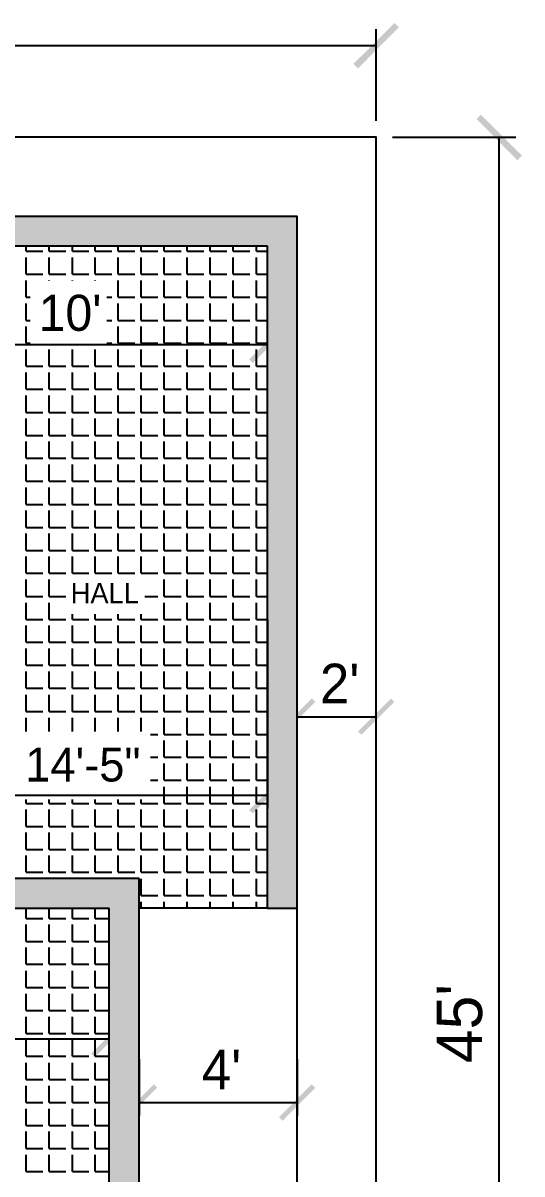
# Model space of a CAD drawing. Header units: millimetres. Extents: x 7 to 198, y 8 to 292.
# Drawn here: x 133.1 to 197.6, y 138.1 to 286.9 of the extents above; entities that cross this region are included whole.
import ezdxf

# ---------------------------------------------------------------- set-up
doc = ezdxf.new("R2010")
doc.units = ezdxf.units.MM
doc.header["$MEASUREMENT"] = 0
doc.layers.get('0').update_dxf_attribs({"linetype": 'CONTINUOUS'})
doc.styles.add('CIDFont+F1$001H0', font='')
doc.styles.get('CIDFont+F1$001H0').set_extended_font_data('CIDFont+F1')

msp = doc.modelspace()

# ---------------------------------------------------------------- hatches: boundary and pattern name
at = {"true_color": 0x000007}
for points in [[(175.77, 281.56), (176.36, 280.97), (181.1, 286.85)], [(176.36, 280.97), (181.1, 286.85), (181.65, 286.3)], [(197.57, 269.71), (191.69, 274.45), (192.24, 275)], [(196.98, 269.11), (197.57, 269.71), (191.69, 274.45)], [(162.31, 243.37), (162.77, 242.91), (166.58, 247.65)], [(162.77, 242.91), (166.58, 247.65), (167.05, 247.18)], [(170.39, 199.56), (166.62, 194.86), (166.16, 195.28)], [(170.86, 199.09), (170.39, 199.56), (166.62, 194.86)], [(176.36, 195.28), (176.83, 194.86), (180.64, 199.56)], [(176.83, 194.86), (180.64, 199.56), (181.06, 199.09)], [(162.31, 185.12), (162.77, 184.7), (166.58, 189.4)], [(162.77, 184.7), (166.58, 189.4), (167.05, 188.93)], [(141.9, 153.63), (142.32, 153.16), (146.13, 157.86)], [(142.32, 153.16), (146.13, 157.86), (146.6, 157.44)], [(149.99, 149.69), (146.18, 144.95), (145.71, 145.42)], [(150.41, 149.23), (149.99, 149.69), (146.18, 144.95)], [(166.16, 145.42), (166.62, 144.95), (170.39, 149.69)], [(166.62, 144.95), (170.39, 149.69), (170.86, 149.23)]]:
    msp.add_hatch(color=0, dxfattribs=at).paths.add_polyline_path(points)
at = {"true_color": 0x00dd00}
for points in [[(34.37, 261.83), (168.49, 258.02), (34.37, 258.02)], [(34.37, 261.83), (168.49, 261.83), (168.49, 258.02)], [(164.68, 258.02), (168.49, 172.42), (164.68, 172.42)], [(164.68, 258.02), (168.49, 258.02), (168.49, 172.42)], [(34.37, 176.28), (148.08, 172.42), (34.37, 172.42)], [(34.37, 176.28), (148.08, 176.28), (148.08, 172.42)], [(144.23, 172.42), (148.08, 90.72), (144.23, 90.72)], [(144.23, 172.42), (148.08, 172.42), (148.08, 90.72)]]:
    msp.add_hatch(color=0, dxfattribs=at).paths.add_polyline_path(points)

# ---------------------------------------------------------------- linework, layer by layer
at = {"color": 0, "linetype": 'Continuous', "lineweight": 25, "true_color": 0x000007}
for p, q in [((178.73, 274.19), (178.73, 286.05)), ((25.44, 283.93), (178.73, 283.93)), ((180.85, 272.08), (196.77, 272.08)), ((194.61, 42.16), (194.61, 272.08)), ((164.68, 237.15), (164.68, 246.97)), ((113.58, 245.28), (164.68, 245.28)), ((164.68, 209.72), (164.68, 185.34)), ((168.49, 197.19), (178.73, 197.19)), ((91.23, 187.03), (164.68, 187.03)), ((93.13, 155.53), (144.23, 155.53)), ((148.08, 152.91), (148.08, 145.63)), ((168.49, 152.91), (168.49, 145.63)), ((148.08, 147.32), (168.49, 147.32))]:
    msp.add_line(p, q, dxfattribs=at)
at = {"color": 0, "linetype": 'Continuous', "lineweight": 25, "true_color": 0x000006}
for p, q in [((133.48, 257.34), (133.48, 258.02)), ((136.44, 257.34), (136.44, 258.02)), ((139.45, 257.34), (139.45, 258.02)), ((142.41, 257.34), (142.41, 258.02)), ((145.37, 257.34), (145.37, 258.02)), ((148.34, 257.34), (148.34, 258.02)), ((151.34, 257.34), (151.34, 258.02)), ((154.3, 257.34), (154.3, 258.02)), ((157.27, 257.34), (157.27, 258.02)), ((160.23, 257.34), (160.23, 258.02)), ((163.24, 257.34), (163.24, 258.02)), ((133.48, 257.34), (135.64, 257.34)), ((133.48, 254.38), (133.48, 256.54)), ((136.44, 257.34), (138.6, 257.34)), ((136.44, 254.38), (136.44, 256.54)), ((139.45, 257.34), (141.6, 257.34)), ((139.45, 254.38), (139.45, 256.54)), ((142.41, 257.34), (144.57, 257.34)), ((142.41, 254.38), (142.41, 256.54)), ((145.37, 257.34), (147.53, 257.34)), ((145.37, 254.38), (145.37, 256.54)), ((148.34, 257.34), (150.49, 257.34)), ((148.34, 254.38), (148.34, 256.54)), ((151.34, 257.34), (153.5, 257.34)), ((151.34, 254.38), (151.34, 256.54)), ((154.3, 257.34), (156.46, 257.34)), ((154.3, 254.38), (154.3, 256.54)), ((157.27, 257.34), (159.43, 257.34)), ((157.27, 254.38), (157.27, 256.54)), ((160.23, 257.34), (162.39, 257.34)), ((160.23, 254.38), (160.23, 256.54)), ((163.24, 257.34), (164.68, 257.34)), ((163.24, 254.38), (163.24, 256.54)), ((133.48, 254.38), (135.64, 254.38)), ((133.48, 251.42), (133.48, 253.58)), ((136.44, 254.38), (138.6, 254.38)), ((136.44, 253.53), (136.44, 253.58)), ((139.45, 254.38), (141.6, 254.38)), ((139.45, 253.53), (139.45, 253.58)), ((142.41, 254.38), (144.57, 254.38)), ((142.41, 253.53), (142.41, 253.58)), ((145.37, 254.38), (147.53, 254.38)), ((145.37, 251.42), (145.37, 253.58)), ((148.34, 254.38), (150.49, 254.38)), ((148.34, 251.42), (148.34, 253.58)), ((151.34, 254.38), (153.5, 254.38)), ((151.34, 251.42), (151.34, 253.58)), ((154.3, 254.38), (156.46, 254.38)), ((154.3, 251.42), (154.3, 253.58)), ((157.27, 254.38), (159.43, 254.38)), ((157.27, 251.42), (157.27, 253.58)), ((160.23, 254.38), (162.39, 254.38)), ((160.23, 251.42), (160.23, 253.58)), ((163.24, 254.38), (164.68, 254.38)), ((163.24, 251.42), (163.24, 253.58)), ((133.48, 251.42), (133.99, 251.42)), ((133.48, 248.41), (133.48, 250.61)), ((143.89, 251.42), (144.57, 251.42)), ((145.37, 251.42), (147.53, 251.42)), ((145.37, 248.41), (145.37, 250.61)), ((148.34, 251.42), (150.49, 251.42)), ((148.34, 248.41), (148.34, 250.61)), ((151.34, 251.42), (153.5, 251.42)), ((151.34, 248.41), (151.34, 250.61)), ((154.3, 251.42), (156.46, 251.42)), ((154.3, 248.41), (154.3, 250.61)), ((157.27, 251.42), (159.43, 251.42)), ((157.27, 248.41), (157.27, 250.61)), ((160.23, 251.42), (162.39, 251.42)), ((160.23, 248.41), (160.23, 250.61)), ((163.24, 251.42), (164.68, 251.42)), ((163.24, 248.41), (163.24, 250.61)), ((133.48, 248.41), (133.99, 248.41)), ((133.48, 245.45), (133.48, 247.61)), ((143.89, 248.41), (144.57, 248.41)), ((145.37, 248.41), (147.53, 248.41)), ((145.37, 245.45), (145.37, 247.61)), ((148.34, 248.41), (150.49, 248.41)), ((148.34, 245.45), (148.34, 247.61)), ((151.34, 248.41), (153.5, 248.41)), ((151.34, 245.45), (151.34, 247.61)), ((154.3, 248.41), (156.46, 248.41)), ((154.3, 245.45), (154.3, 247.61)), ((157.27, 248.41), (159.43, 248.41)), ((157.27, 245.45), (157.27, 247.61)), ((160.23, 248.41), (162.39, 248.41)), ((160.23, 245.45), (160.23, 247.61)), ((163.24, 248.41), (164.68, 248.41)), ((163.24, 245.45), (163.24, 247.61)), ((133.48, 245.45), (133.99, 245.45)), ((133.48, 242.49), (133.48, 244.64)), ((136.44, 242.49), (136.44, 244.64)), ((139.45, 242.49), (139.45, 244.64)), ((142.41, 242.49), (142.41, 244.64)), ((143.89, 245.45), (144.57, 245.45)), ((145.37, 245.45), (147.53, 245.45)), ((145.37, 242.49), (145.37, 244.64)), ((148.34, 245.45), (150.49, 245.45)), ((148.34, 242.49), (148.34, 244.64)), ((151.34, 245.45), (153.5, 245.45)), ((151.34, 242.49), (151.34, 244.64)), ((154.3, 245.45), (156.46, 245.45)), ((154.3, 242.49), (154.3, 244.64)), ((157.27, 245.45), (159.43, 245.45)), ((157.27, 242.49), (157.27, 244.64)), ((160.23, 245.45), (162.39, 245.45)), ((160.23, 242.49), (160.23, 244.64)), ((163.24, 245.45), (164.68, 245.45)), ((163.24, 242.49), (163.24, 244.64)), ((133.48, 242.49), (135.64, 242.49)), ((133.48, 239.52), (133.48, 241.68)), ((136.44, 242.49), (138.6, 242.49)), ((136.44, 239.52), (136.44, 241.68)), ((139.45, 242.49), (141.6, 242.49)), ((139.45, 239.52), (139.45, 241.68)), ((142.41, 242.49), (144.57, 242.49)), ((142.41, 239.52), (142.41, 241.68)), ((145.37, 242.49), (147.53, 242.49)), ((145.37, 239.52), (145.37, 241.68)), ((148.34, 242.49), (150.49, 242.49)), ((148.34, 239.52), (148.34, 241.68)), ((151.34, 242.49), (153.5, 242.49)), ((151.34, 239.52), (151.34, 241.68)), ((154.3, 242.49), (156.46, 242.49)), ((154.3, 239.52), (154.3, 241.68)), ((157.27, 242.49), (159.43, 242.49)), ((157.27, 239.52), (157.27, 241.68)), ((160.23, 242.49), (162.39, 242.49)), ((160.23, 239.52), (160.23, 241.68)), ((163.24, 242.49), (164.68, 242.49)), ((163.24, 239.52), (163.24, 241.68)), ((133.48, 239.52), (135.64, 239.52)), ((133.48, 236.52), (133.48, 238.72)), ((136.44, 239.52), (138.6, 239.52)), ((136.44, 236.52), (136.44, 238.72)), ((139.45, 239.52), (141.6, 239.52)), ((139.45, 236.52), (139.45, 238.72)), ((142.41, 239.52), (144.57, 239.52)), ((142.41, 236.52), (142.41, 238.72)), ((145.37, 239.52), (147.53, 239.52)), ((145.37, 236.52), (145.37, 238.72)), ((148.34, 239.52), (150.49, 239.52)), ((148.34, 236.52), (148.34, 238.72)), ((151.34, 239.52), (153.5, 239.52)), ((151.34, 236.52), (151.34, 238.72)), ((154.3, 239.52), (156.46, 239.52)), ((154.3, 236.52), (154.3, 238.72)), ((157.27, 239.52), (159.43, 239.52)), ((157.27, 236.52), (157.27, 238.72)), ((160.23, 239.52), (162.39, 239.52)), ((160.23, 236.52), (160.23, 238.72)), ((163.24, 239.52), (164.68, 239.52)), ((163.24, 236.52), (163.24, 238.72)), ((133.48, 236.52), (135.64, 236.52)), ((133.48, 233.55), (133.48, 235.71)), ((136.44, 236.52), (138.6, 236.52)), ((136.44, 233.55), (136.44, 235.71)), ((139.45, 236.52), (141.6, 236.52)), ((139.45, 233.55), (139.45, 235.71)), ((142.41, 236.52), (144.57, 236.52)), ((142.41, 233.55), (142.41, 235.71)), ((145.37, 236.52), (147.53, 236.52)), ((145.37, 233.55), (145.37, 235.71)), ((148.34, 236.52), (150.49, 236.52)), ((148.34, 233.55), (148.34, 235.71)), ((151.34, 236.52), (153.5, 236.52)), ((151.34, 233.55), (151.34, 235.71)), ((154.3, 236.52), (156.46, 236.52)), ((154.3, 233.55), (154.3, 235.71)), ((157.27, 236.52), (159.43, 236.52)), ((157.27, 233.55), (157.27, 235.71)), ((160.23, 236.52), (162.39, 236.52)), ((160.23, 233.55), (160.23, 235.71)), ((163.24, 236.52), (164.68, 236.52)), ((163.24, 233.55), (163.24, 235.71)), ((133.48, 233.55), (135.64, 233.55)), ((133.48, 230.59), (133.48, 232.75)), ((136.44, 233.55), (138.6, 233.55)), ((136.44, 230.59), (136.44, 232.75)), ((139.45, 233.55), (141.6, 233.55)), ((139.45, 230.59), (139.45, 232.75)), ((142.41, 233.55), (144.57, 233.55)), ((142.41, 230.59), (142.41, 232.75)), ((145.37, 233.55), (147.53, 233.55)), ((145.37, 230.59), (145.37, 232.75)), ((148.34, 233.55), (150.49, 233.55)), ((148.34, 230.59), (148.34, 232.75)), ((151.34, 233.55), (153.5, 233.55)), ((151.34, 230.59), (151.34, 232.75)), ((154.3, 233.55), (156.46, 233.55)), ((154.3, 230.59), (154.3, 232.75)), ((157.27, 233.55), (159.43, 233.55)), ((157.27, 230.59), (157.27, 232.75)), ((160.23, 233.55), (162.39, 233.55)), ((160.23, 230.59), (160.23, 232.75)), ((163.24, 233.55), (164.68, 233.55)), ((163.24, 230.59), (163.24, 232.75)), ((133.48, 230.59), (135.64, 230.59)), ((133.48, 227.63), (133.48, 229.79)), ((136.44, 230.59), (138.6, 230.59)), ((136.44, 227.63), (136.44, 229.79)), ((139.45, 230.59), (141.6, 230.59)), ((139.45, 227.63), (139.45, 229.79)), ((142.41, 230.59), (144.57, 230.59)), ((142.41, 227.63), (142.41, 229.79)), ((145.37, 230.59), (147.53, 230.59)), ((145.37, 227.63), (145.37, 229.79)), ((148.34, 230.59), (150.49, 230.59)), ((148.34, 227.63), (148.34, 229.79)), ((151.34, 230.59), (153.5, 230.59)), ((151.34, 227.63), (151.34, 229.79)), ((154.3, 230.59), (156.46, 230.59)), ((154.3, 227.63), (154.3, 229.79)), ((157.27, 230.59), (159.43, 230.59)), ((157.27, 227.63), (157.27, 229.79)), ((160.23, 230.59), (162.39, 230.59)), ((160.23, 227.63), (160.23, 229.79)), ((163.24, 230.59), (164.68, 230.59)), ((163.24, 227.63), (163.24, 229.79)), ((133.48, 227.63), (135.64, 227.63)), ((136.44, 227.63), (138.6, 227.63)), ((139.45, 227.63), (141.6, 227.63)), ((142.41, 227.63), (144.57, 227.63)), ((145.37, 227.63), (147.53, 227.63)), ((148.34, 227.63), (150.49, 227.63)), ((151.34, 227.63), (153.5, 227.63)), ((154.3, 227.63), (156.46, 227.63)), ((157.27, 227.63), (159.43, 227.63)), ((160.23, 227.63), (162.39, 227.63)), ((163.24, 227.63), (164.68, 227.63)), ((133.48, 224.62), (133.48, 226.82)), ((136.44, 224.62), (136.44, 226.82)), ((139.45, 224.62), (139.45, 226.82)), ((142.41, 224.62), (142.41, 226.82)), ((145.37, 224.62), (145.37, 226.82)), ((148.34, 224.62), (148.34, 226.82)), ((151.34, 224.62), (151.34, 226.82)), ((154.3, 224.62), (154.3, 226.82)), ((157.27, 224.62), (157.27, 226.82)), ((160.23, 224.62), (160.23, 226.82)), ((163.24, 224.62), (163.24, 226.82)), ((133.48, 224.62), (135.64, 224.62)), ((133.48, 221.66), (133.48, 223.82)), ((136.44, 224.62), (138.6, 224.62)), ((136.44, 221.66), (136.44, 223.82)), ((139.45, 224.62), (141.6, 224.62)), ((139.45, 221.66), (139.45, 223.82)), ((142.41, 224.62), (144.57, 224.62)), ((142.41, 221.66), (142.41, 223.82)), ((145.37, 224.62), (147.53, 224.62)), ((145.37, 221.66), (145.37, 223.82)), ((148.34, 224.62), (150.49, 224.62)), ((148.34, 221.66), (148.34, 223.82)), ((151.34, 224.62), (153.5, 224.62)), ((151.34, 221.66), (151.34, 223.82)), ((154.3, 224.62), (156.46, 224.62)), ((154.3, 221.66), (154.3, 223.82)), ((157.27, 224.62), (159.43, 224.62)), ((157.27, 221.66), (157.27, 223.82)), ((160.23, 224.62), (162.39, 224.62)), ((160.23, 221.66), (160.23, 223.82)), ((163.24, 224.62), (164.68, 224.62)), ((163.24, 221.66), (163.24, 223.82)), ((133.48, 221.66), (135.64, 221.66)), ((133.48, 218.69), (133.48, 220.85)), ((136.44, 221.66), (138.6, 221.66)), ((136.44, 218.69), (136.44, 220.85)), ((139.45, 221.66), (141.6, 221.66)), ((139.45, 218.69), (139.45, 220.85)), ((142.41, 221.66), (144.57, 221.66)), ((142.41, 218.69), (142.41, 220.85)), ((145.37, 221.66), (147.53, 221.66)), ((145.37, 218.69), (145.37, 220.85)), ((148.34, 221.66), (150.49, 221.66)), ((148.34, 218.69), (148.34, 220.85)), ((151.34, 221.66), (153.5, 221.66)), ((151.34, 218.69), (151.34, 220.85)), ((154.3, 221.66), (156.46, 221.66)), ((154.3, 218.69), (154.3, 220.85)), ((157.27, 221.66), (159.43, 221.66)), ((157.27, 218.69), (157.27, 220.85)), ((160.23, 221.66), (162.39, 221.66)), ((160.23, 218.69), (160.23, 220.85)), ((163.24, 221.66), (164.68, 221.66)), ((163.24, 218.69), (163.24, 220.85)), ((133.48, 218.69), (135.64, 218.69)), ((133.48, 215.73), (133.48, 217.89)), ((136.44, 218.69), (138.6, 218.69)), ((136.44, 215.73), (136.44, 217.89)), ((139.45, 218.69), (141.6, 218.69)), ((139.45, 215.73), (139.45, 217.89)), ((142.41, 218.69), (144.57, 218.69)), ((142.41, 215.73), (142.41, 217.89)), ((145.37, 218.69), (147.53, 218.69)), ((145.37, 215.73), (145.37, 217.89)), ((148.34, 218.69), (150.49, 218.69)), ((148.34, 215.73), (148.34, 217.89)), ((151.34, 218.69), (153.5, 218.69)), ((151.34, 215.73), (151.34, 217.89)), ((154.3, 218.69), (156.46, 218.69)), ((154.3, 215.73), (154.3, 217.89)), ((157.27, 218.69), (159.43, 218.69)), ((157.27, 215.73), (157.27, 217.89)), ((160.23, 218.69), (162.39, 218.69)), ((160.23, 215.73), (160.23, 217.89)), ((163.24, 218.69), (164.68, 218.69)), ((163.24, 215.73), (163.24, 217.89)), ((133.48, 215.73), (135.64, 215.73)), ((136.44, 215.73), (138.6, 215.73)), ((139.45, 215.73), (141.6, 215.73)), ((142.41, 215.73), (144.57, 215.73)), ((145.37, 215.73), (147.53, 215.73)), ((148.34, 215.73), (150.49, 215.73)), ((151.34, 215.73), (153.5, 215.73)), ((154.3, 215.73), (156.46, 215.73)), ((157.27, 215.73), (159.43, 215.73)), ((160.23, 215.73), (162.39, 215.73)), ((163.24, 215.73), (164.68, 215.73)), ((133.48, 212.73), (133.48, 214.93)), ((136.44, 212.73), (136.44, 214.93)), ((151.34, 212.73), (151.34, 214.93)), ((154.3, 212.73), (154.3, 214.93)), ((157.27, 212.73), (157.27, 214.93)), ((160.23, 212.73), (160.23, 214.93)), ((163.24, 212.73), (163.24, 214.93)), ((133.48, 212.73), (135.64, 212.73)), ((133.48, 209.76), (133.48, 211.92)), ((136.44, 212.73), (138.6, 212.73)), ((136.44, 209.76), (136.44, 211.92)), ((148.8, 212.73), (150.49, 212.73)), ((151.34, 212.73), (153.5, 212.73)), ((151.34, 209.76), (151.34, 211.92)), ((154.3, 212.73), (156.46, 212.73)), ((154.3, 209.76), (154.3, 211.92)), ((157.27, 212.73), (159.43, 212.73)), ((157.27, 209.76), (157.27, 211.92)), ((160.23, 212.73), (162.39, 212.73)), ((160.23, 209.76), (160.23, 211.92)), ((163.24, 212.73), (164.68, 212.73)), ((163.24, 209.76), (163.24, 211.92)), ((139.45, 209.76), (139.45, 210.44)), ((142.41, 209.76), (142.41, 210.44)), ((145.37, 209.76), (145.37, 210.44)), ((148.34, 209.76), (148.34, 210.44)), ((133.48, 209.76), (135.64, 209.76)), ((133.48, 206.8), (133.48, 208.96)), ((136.44, 209.76), (138.6, 209.76)), ((136.44, 206.8), (136.44, 208.96)), ((139.45, 209.76), (141.6, 209.76)), ((139.45, 206.8), (139.45, 208.96)), ((142.41, 209.76), (144.57, 209.76)), ((142.41, 206.8), (142.41, 208.96)), ((145.37, 209.76), (147.53, 209.76)), ((145.37, 206.8), (145.37, 208.96)), ((148.34, 209.76), (150.49, 209.76)), ((148.34, 206.8), (148.34, 208.96)), ((151.34, 209.76), (153.5, 209.76)), ((151.34, 206.8), (151.34, 208.96)), ((154.3, 209.76), (156.46, 209.76)), ((154.3, 206.8), (154.3, 208.96)), ((157.27, 209.76), (159.43, 209.76)), ((157.27, 206.8), (157.27, 208.96)), ((160.23, 209.76), (162.39, 209.76)), ((160.23, 206.8), (160.23, 208.96)), ((163.24, 209.76), (164.68, 209.76)), ((163.24, 206.8), (163.24, 208.96)), ((133.48, 206.8), (135.64, 206.8)), ((136.44, 206.8), (138.6, 206.8)), ((139.45, 206.8), (141.6, 206.8)), ((142.41, 206.8), (144.57, 206.8)), ((145.37, 206.8), (147.53, 206.8)), ((148.34, 206.8), (150.49, 206.8)), ((151.34, 206.8), (153.5, 206.8)), ((154.3, 206.8), (156.46, 206.8)), ((157.27, 206.8), (159.43, 206.8)), ((160.23, 206.8), (162.39, 206.8)), ((163.24, 206.8), (164.68, 206.8)), ((133.48, 203.84), (133.48, 205.99)), ((136.44, 203.84), (136.44, 205.99)), ((139.45, 203.84), (139.45, 205.99)), ((142.41, 203.84), (142.41, 205.99)), ((145.37, 203.84), (145.37, 205.99)), ((148.34, 203.84), (148.34, 205.99)), ((151.34, 203.84), (151.34, 205.99)), ((154.3, 203.84), (154.3, 205.99)), ((157.27, 203.84), (157.27, 205.99)), ((160.23, 203.84), (160.23, 205.99)), ((163.24, 203.84), (163.24, 205.99)), ((133.48, 203.84), (135.64, 203.84)), ((136.44, 203.84), (138.6, 203.84)), ((139.45, 203.84), (141.6, 203.84)), ((142.41, 203.84), (144.57, 203.84)), ((145.37, 203.84), (147.53, 203.84)), ((148.34, 203.84), (150.49, 203.84)), ((151.34, 203.84), (153.5, 203.84)), ((154.3, 203.84), (156.46, 203.84)), ((157.27, 203.84), (159.43, 203.84)), ((160.23, 203.84), (162.39, 203.84)), ((163.24, 203.84), (164.68, 203.84)), ((133.48, 200.87), (133.48, 203.03)), ((136.44, 200.87), (136.44, 203.03)), ((139.45, 200.87), (139.45, 203.03)), ((142.41, 200.87), (142.41, 203.03)), ((145.37, 200.87), (145.37, 203.03)), ((148.34, 200.87), (148.34, 203.03)), ((151.34, 200.87), (151.34, 203.03)), ((154.3, 200.87), (154.3, 203.03)), ((157.27, 200.87), (157.27, 203.03)), ((160.23, 200.87), (160.23, 203.03)), ((163.24, 200.87), (163.24, 203.03)), ((133.48, 200.87), (135.64, 200.87)), ((136.44, 200.87), (138.6, 200.87)), ((139.45, 200.87), (141.6, 200.87)), ((142.41, 200.87), (144.57, 200.87)), ((145.37, 200.87), (147.53, 200.87)), ((148.34, 200.87), (150.49, 200.87)), ((151.34, 200.87), (153.5, 200.87)), ((154.3, 200.87), (156.46, 200.87)), ((157.27, 200.87), (159.43, 200.87)), ((160.23, 200.87), (162.39, 200.87)), ((163.24, 200.87), (164.68, 200.87)), ((133.48, 197.87), (133.48, 200.03)), ((136.44, 197.87), (136.44, 200.03)), ((139.45, 197.87), (139.45, 200.03)), ((142.41, 197.87), (142.41, 200.03)), ((145.37, 197.87), (145.37, 200.03)), ((148.34, 197.87), (148.34, 200.03)), ((151.34, 197.87), (151.34, 200.03)), ((154.3, 197.87), (154.3, 200.03)), ((157.27, 197.87), (157.27, 200.03)), ((160.23, 197.87), (160.23, 200.03)), ((163.24, 197.87), (163.24, 200.03)), ((133.48, 197.87), (135.64, 197.87)), ((133.48, 195.28), (133.48, 197.06)), ((136.44, 197.87), (138.6, 197.87)), ((136.44, 195.28), (136.44, 197.06)), ((139.45, 197.87), (141.6, 197.87)), ((139.45, 195.28), (139.45, 197.06)), ((142.41, 197.87), (144.57, 197.87)), ((142.41, 195.28), (142.41, 197.06)), ((145.37, 197.87), (147.53, 197.87)), ((145.37, 195.28), (145.37, 197.06)), ((148.34, 197.87), (150.49, 197.87)), ((148.34, 195.28), (148.34, 197.06)), ((151.34, 197.87), (153.5, 197.87)), ((151.34, 194.9), (151.34, 197.06)), ((154.3, 194.9), (154.3, 197.06)), ((154.3, 197.87), (156.46, 197.87)), ((157.27, 197.87), (159.43, 197.87)), ((157.27, 194.9), (157.27, 197.06)), ((160.23, 197.87), (162.39, 197.87)), ((160.23, 194.9), (160.23, 197.06)), ((163.24, 197.87), (164.68, 197.87)), ((163.24, 194.9), (163.24, 197.06)), ((149.56, 194.9), (150.49, 194.9)), ((151.34, 194.9), (153.5, 194.9)), ((154.3, 194.9), (156.46, 194.9)), ((157.27, 194.9), (159.43, 194.9)), ((160.23, 194.9), (162.39, 194.9)), ((163.24, 194.9), (164.68, 194.9)), ((151.34, 191.94), (151.34, 194.1)), ((154.3, 191.94), (154.3, 194.1)), ((157.27, 191.94), (157.27, 194.1)), ((160.23, 191.94), (160.23, 194.1)), ((163.24, 191.94), (163.24, 194.1)), ((149.56, 191.94), (150.49, 191.94)), ((151.34, 191.94), (153.5, 191.94)), ((154.3, 191.94), (156.46, 191.94)), ((157.27, 191.94), (159.43, 191.94)), ((160.23, 191.94), (162.39, 191.94)), ((163.24, 191.94), (164.68, 191.94)), ((151.34, 188.98), (151.34, 191.14)), ((154.3, 188.98), (154.3, 191.14)), ((157.27, 188.98), (157.27, 191.14)), ((160.23, 188.98), (160.23, 191.14)), ((163.24, 188.98), (163.24, 191.14)), ((149.56, 188.98), (150.49, 188.98)), ((151.34, 188.98), (153.5, 188.98)), ((154.3, 188.98), (156.46, 188.98)), ((157.27, 188.98), (159.43, 188.98)), ((160.23, 188.98), (162.39, 188.98)), ((163.24, 188.98), (164.68, 188.98)), ((151.34, 185.97), (151.34, 188.13)), ((154.3, 185.97), (154.3, 188.13)), ((157.27, 185.97), (157.27, 188.13)), ((160.23, 185.97), (160.23, 188.13)), ((163.24, 185.97), (163.24, 188.13)), ((133.48, 185.97), (133.48, 186.48)), ((133.48, 185.97), (135.64, 185.97)), ((136.44, 185.97), (136.44, 186.48)), ((136.44, 185.97), (138.6, 185.97)), ((139.45, 185.97), (139.45, 186.48)), ((139.45, 185.97), (141.6, 185.97)), ((142.41, 185.97), (142.41, 186.48)), ((142.41, 185.97), (144.57, 185.97)), ((145.37, 185.97), (145.37, 186.48)), ((145.37, 185.97), (147.53, 185.97)), ((148.34, 185.97), (148.34, 186.48)), ((148.34, 185.97), (150.49, 185.97)), ((151.34, 185.97), (153.5, 185.97)), ((154.3, 185.97), (156.46, 185.97)), ((157.27, 185.97), (159.43, 185.97)), ((160.23, 185.97), (162.39, 185.97)), ((163.24, 185.97), (164.68, 185.97)), ((133.48, 183.01), (133.48, 185.17)), ((136.44, 183.01), (136.44, 185.17)), ((139.45, 183.01), (139.45, 185.17)), ((142.41, 183.01), (142.41, 185.17)), ((145.37, 183.01), (145.37, 185.17)), ((148.34, 183.01), (148.34, 185.17)), ((151.34, 183.01), (151.34, 185.17)), ((154.3, 183.01), (154.3, 185.17)), ((157.27, 183.01), (157.27, 185.17)), ((160.23, 183.01), (160.23, 185.17)), ((163.24, 183.01), (163.24, 185.17)), ((133.48, 183.01), (135.64, 183.01)), ((136.44, 183.01), (138.6, 183.01)), ((139.45, 183.01), (141.6, 183.01)), ((142.41, 183.01), (144.57, 183.01)), ((145.37, 183.01), (147.53, 183.01)), ((148.34, 183.01), (150.49, 183.01)), ((151.34, 183.01), (153.5, 183.01)), ((154.3, 183.01), (156.46, 183.01)), ((157.27, 183.01), (159.43, 183.01)), ((160.23, 183.01), (162.39, 183.01)), ((163.24, 183.01), (164.68, 183.01)), ((133.48, 180.04), (133.48, 182.2)), ((136.44, 180.04), (136.44, 182.2)), ((139.45, 180.04), (139.45, 182.2)), ((142.41, 180.04), (142.41, 182.2)), ((145.37, 180.04), (145.37, 182.2)), ((148.34, 180.04), (148.34, 182.2)), ((151.34, 180.04), (151.34, 182.2)), ((154.3, 180.04), (154.3, 182.2)), ((157.27, 180.04), (157.27, 182.2)), ((160.23, 180.04), (160.23, 182.2)), ((163.24, 180.04), (163.24, 182.2)), ((133.48, 180.04), (135.64, 180.04)), ((136.44, 180.04), (138.6, 180.04)), ((139.45, 180.04), (141.6, 180.04)), ((142.41, 180.04), (144.57, 180.04)), ((145.37, 180.04), (147.53, 180.04)), ((148.34, 180.04), (150.49, 180.04)), ((151.34, 180.04), (153.5, 180.04)), ((154.3, 180.04), (156.46, 180.04)), ((157.27, 180.04), (159.43, 180.04)), ((160.23, 180.04), (162.39, 180.04)), ((163.24, 180.04), (164.68, 180.04)), ((133.48, 177.08), (133.48, 179.24)), ((136.44, 177.08), (136.44, 179.24)), ((139.45, 177.08), (139.45, 179.24)), ((142.41, 177.08), (142.41, 179.24)), ((145.37, 177.08), (145.37, 179.24)), ((148.34, 177.08), (148.34, 179.24)), ((151.34, 177.08), (151.34, 179.24)), ((154.3, 177.08), (154.3, 179.24)), ((157.27, 177.08), (157.27, 179.24)), ((160.23, 177.08), (160.23, 179.24)), ((163.24, 177.08), (163.24, 179.24)), ((133.48, 177.08), (135.64, 177.08)), ((136.44, 177.08), (138.6, 177.08)), ((139.45, 177.08), (141.6, 177.08)), ((142.41, 177.08), (144.57, 177.08)), ((145.37, 177.08), (147.53, 177.08)), ((148.34, 177.08), (150.49, 177.08)), ((151.34, 177.08), (153.5, 177.08)), ((154.3, 177.08), (156.46, 177.08)), ((157.27, 177.08), (159.43, 177.08)), ((160.23, 177.08), (162.39, 177.08)), ((163.24, 177.08), (164.68, 177.08)), ((148.34, 174.07), (148.34, 176.23)), ((151.34, 174.07), (151.34, 176.23)), ((154.3, 174.07), (154.3, 176.23)), ((157.27, 174.07), (157.27, 176.23)), ((160.23, 174.07), (160.23, 176.23)), ((163.24, 174.07), (163.24, 176.23)), ((148.34, 174.07), (150.49, 174.07)), ((151.34, 174.07), (153.5, 174.07)), ((154.3, 174.07), (156.46, 174.07)), ((157.27, 174.07), (159.43, 174.07)), ((160.23, 174.07), (162.39, 174.07)), ((163.24, 174.07), (164.68, 174.07)), ((148.34, 172.42), (148.34, 173.27)), ((151.34, 172.42), (151.34, 173.27)), ((154.3, 172.42), (154.3, 173.27)), ((157.27, 172.42), (157.27, 173.27)), ((160.23, 172.42), (160.23, 173.27)), ((163.24, 172.42), (163.24, 173.27))]:
    msp.add_line(p, q, dxfattribs=at)
at = {"color": 0, "linetype": 'Continuous', "lineweight": 25, "true_color": 0x000005}
for p, q in [((164.68, 172.42), (164.68, 258.02)), ((148.08, 176.28), (91.23, 176.28)), ((148.08, 86.87), (148.08, 176.28)), ((93.13, 172.42), (144.23, 172.42)), ((144.23, 90.72), (144.23, 172.42)), ((164.68, 172.42), (148.08, 172.42)), ((164.68, 172.42), (168.49, 172.42))]:
    msp.add_line(p, q, dxfattribs=at)
at = {"color": 0, "linetype": 'Continuous', "lineweight": 25, "true_color": 0x000002}
for p, q in [((133.48, 171.11), (133.48, 172.42)), ((133.48, 171.11), (135.64, 171.11)), ((136.44, 171.11), (136.44, 172.42)), ((136.44, 171.11), (138.6, 171.11)), ((139.45, 171.11), (139.45, 172.42)), ((139.45, 171.11), (141.6, 171.11)), ((142.41, 171.11), (142.41, 172.42)), ((142.41, 171.11), (144.23, 171.11)), ((133.48, 168.15), (133.48, 170.31)), ((136.44, 168.15), (136.44, 170.31)), ((139.45, 168.15), (139.45, 170.31)), ((142.41, 168.15), (142.41, 170.31)), ((133.48, 168.15), (135.64, 168.15)), ((136.44, 168.15), (138.6, 168.15)), ((139.45, 168.15), (141.6, 168.15)), ((142.41, 168.15), (144.23, 168.15)), ((133.48, 165.18), (133.48, 167.34)), ((136.44, 165.18), (136.44, 167.34)), ((139.45, 165.18), (139.45, 167.34)), ((142.41, 165.18), (142.41, 167.34)), ((133.48, 165.18), (135.64, 165.18)), ((136.44, 165.18), (138.6, 165.18)), ((139.45, 165.18), (141.6, 165.18)), ((142.41, 165.18), (144.23, 165.18)), ((133.48, 162.18), (133.48, 164.34)), ((136.44, 162.18), (136.44, 164.34)), ((139.45, 162.18), (139.45, 164.34)), ((142.41, 162.18), (142.41, 164.34)), ((133.48, 162.18), (135.64, 162.18)), ((136.44, 162.18), (138.6, 162.18)), ((139.45, 162.18), (141.6, 162.18)), ((142.41, 162.18), (144.23, 162.18)), ((133.48, 159.22), (133.48, 161.37)), ((136.44, 159.22), (136.44, 161.37)), ((139.45, 159.22), (139.45, 161.37)), ((142.41, 159.22), (142.41, 161.37)), ((133.48, 159.22), (135.64, 159.22)), ((136.44, 159.22), (138.6, 159.22)), ((139.45, 159.22), (141.6, 159.22)), ((142.41, 159.22), (144.23, 159.22)), ((133.48, 156.25), (133.48, 158.41)), ((136.44, 156.25), (136.44, 158.41)), ((139.45, 156.25), (139.45, 158.41)), ((142.41, 156.25), (142.41, 158.41)), ((133.48, 156.25), (135.64, 156.25)), ((136.44, 156.25), (138.6, 156.25)), ((139.45, 156.25), (141.6, 156.25)), ((142.41, 156.25), (144.23, 156.25)), ((133.48, 153.29), (133.48, 155.45)), ((136.44, 153.29), (136.44, 155.45)), ((139.45, 153.29), (139.45, 155.45)), ((142.41, 153.29), (142.41, 155.45)), ((133.48, 153.29), (135.64, 153.29)), ((136.44, 153.29), (138.6, 153.29)), ((139.45, 153.29), (141.6, 153.29)), ((142.41, 153.29), (144.23, 153.29)), ((133.48, 150.28), (133.48, 152.44)), ((136.44, 150.28), (136.44, 152.44)), ((139.45, 150.28), (139.45, 152.44)), ((142.41, 150.28), (142.41, 152.44)), ((133.48, 150.28), (135.64, 150.28)), ((136.44, 150.28), (138.6, 150.28)), ((139.45, 150.28), (141.6, 150.28)), ((142.41, 150.28), (144.23, 150.28)), ((133.48, 147.32), (133.48, 149.48)), ((136.44, 147.32), (136.44, 149.48)), ((139.45, 147.32), (139.45, 149.48)), ((142.41, 147.32), (142.41, 149.48)), ((133.48, 147.32), (135.64, 147.32)), ((136.44, 147.32), (138.6, 147.32)), ((139.45, 147.32), (141.6, 147.32)), ((142.41, 147.32), (144.23, 147.32)), ((133.48, 144.36), (133.48, 146.52)), ((136.44, 144.36), (136.44, 146.52)), ((139.45, 144.36), (139.45, 146.52)), ((142.41, 144.36), (142.41, 146.52)), ((133.48, 144.36), (135.64, 144.36)), ((136.44, 144.36), (138.6, 144.36)), ((139.45, 144.36), (141.6, 144.36)), ((142.41, 144.36), (144.23, 144.36)), ((133.48, 141.39), (133.48, 143.55)), ((136.44, 141.39), (136.44, 143.55)), ((139.45, 141.39), (139.45, 143.55)), ((142.41, 141.39), (142.41, 143.55)), ((133.48, 141.39), (135.64, 141.39)), ((136.44, 141.39), (138.6, 141.39)), ((139.45, 141.39), (141.6, 141.39)), ((142.41, 141.39), (144.23, 141.39)), ((133.48, 138.39), (133.48, 140.55)), ((136.44, 138.39), (136.44, 140.55)), ((139.45, 138.39), (139.45, 140.55)), ((142.41, 138.39), (142.41, 140.55)), ((133.48, 138.39), (135.64, 138.39)), ((136.44, 138.39), (138.6, 138.39)), ((139.45, 138.39), (141.6, 138.39)), ((142.41, 138.39), (144.23, 138.39))]:
    msp.add_line(p, q, dxfattribs=at)
at = {"color": 0, "linetype": 'Continuous', "lineweight": 25, "true_color": 0x000005}
msp.add_lwpolyline([(25.44, 42.16), (178.73, 42.16), (178.73, 272.08), (25.44, 272.08)], close=True, dxfattribs=at)
for points in [[(168.49, 53.68), (168.49, 261.83), (34.37, 261.83), (34.37, 53.68)], [(164.68, 258.02), (38.23, 258.02), (38.23, 176.28)]]:
    msp.add_lwpolyline(points, dxfattribs=at)

# ---------------------------------------------------------------- texts
at = {"color": 0, "true_color": 0x000007, "style": 'CIDFont+F1$001H0'}
for s, height, p in [("10'", 4.663, (135.09, 247.06)), ('HALL', 2.634, (139.24, 211.84)), ("2'", 5.107, (171.45, 198.93)), ('14\'-5"', 4.378, (133.35, 188.81)), ("4'", 5.116, (156.17, 149.02))]:
    msp.add_text(s, height=height, dxfattribs=at).set_placement(p)
msp.add_text("45'", height=5.867, rotation=90, dxfattribs=at).set_placement((192.41, 152.4))

doc.saveas('drawing.dxf')
